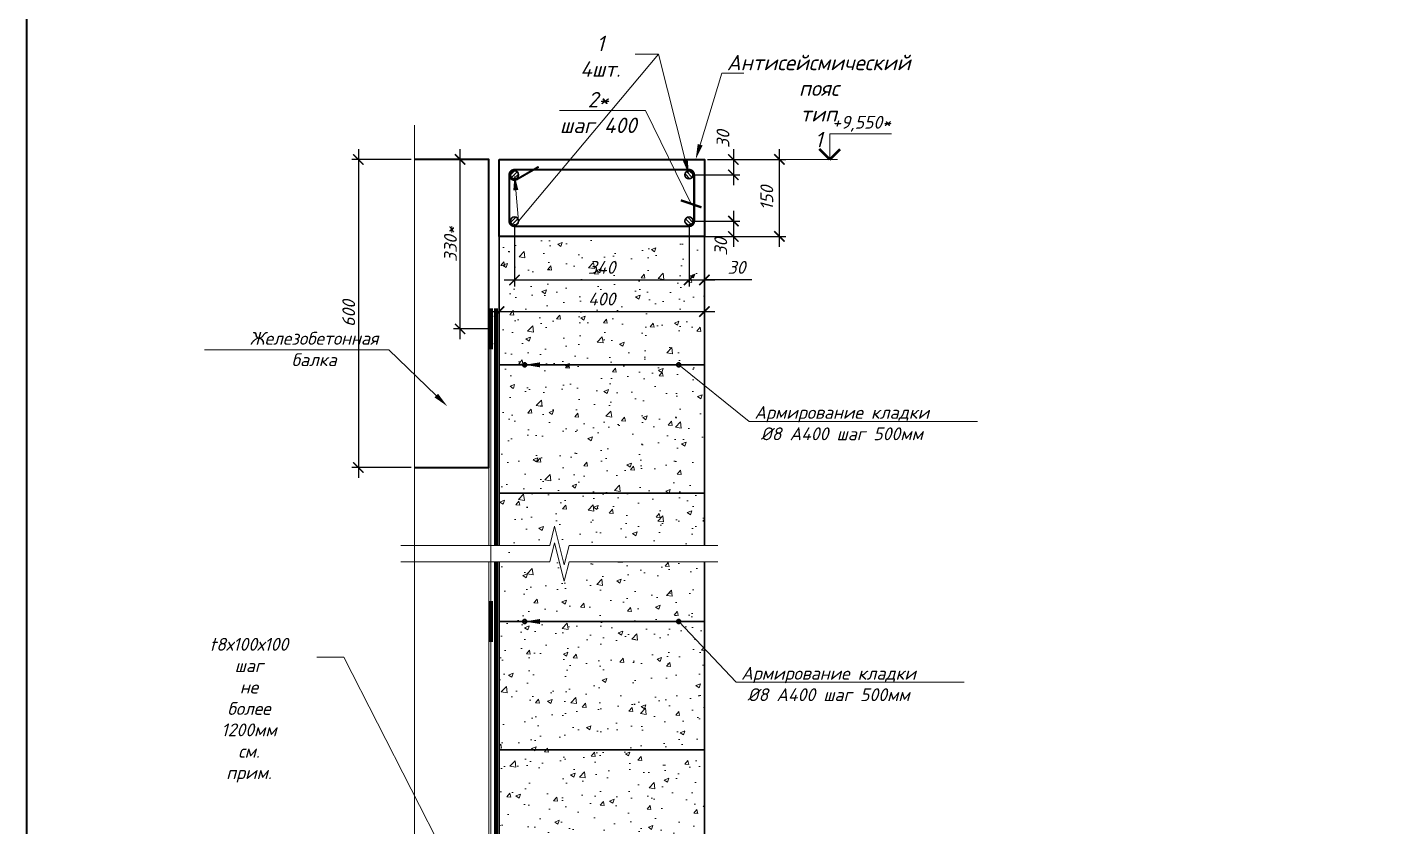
# Model space of a CAD drawing. Header units: millimetres. Extents: x -1807136 to 121189, y 23614 to 410608.
# Drawn here: x 13723 to 16347, y 31744 to 33301 of the extents above; entities that cross this region are included whole.
import ezdxf
from ezdxf import colors
from ezdxf.entities.mleader import LeaderData, LeaderLine
from ezdxf.math import Vec2, Vec3

# ---------------------------------------------------------------- set-up
doc = ezdxf.new("R2010")
doc.units = ezdxf.units.MM
doc.header["$PDMODE"] = 3
doc.layers.get('0').update_dxf_attribs({"lineweight": 5})
doc.layers.get('Defpoints').update_dxf_attribs({"lineweight": 0})
for name, color, linetype, lineweight in [('#Dimensions', 7, 'Continuous', 9), ('#Арматура', 152, 'Continuous', 30), ('#Бетон вид', 22, 'Continuous', 18), ('#Бетон разрез', 22, 'Continuous', 40), ('#Выноски', 7, 'Continuous', 15), ('#Газобетон', 152, 'Continuous', 35), ('#разм', 7, 'Continuous', 9), ('A-okno', 7, 'Continuous', 0), ('k_ Каркасы', 66, 'Continuous', 0), ('k_ Размеры', 7, 'Continuous', 15)]:
    doc.layers.add(name, color=color, linetype=linetype, lineweight=lineweight)
doc.layers.add('#Hatch', color=7, linetype='Continuous', lineweight=5, true_color=0x525252)
doc.styles.add('STEP PR', font='isocpeui.ttf')
doc.dimstyles.new('SPDS', dxfattribs={"dimscale": 10, "dimtxt": 2.5, "dimasz": 2, "dimexe": 1.25, "dimexo": 0.625, "dimtad": 1, "dimdec": 0, "dimrnd": 0.001, "dimtxsty": 'STEP PR', "dimblk": 'ARCHTICK', "dimcen": 2.5, "dimdle": 2, "dimclrd": 256, "dimclre": 256, "dimclrt": 7, "dimadec": 0, "dimazin": 2, "dimtfac": 0.75, "dimtdec": 0, "dimtmove": 1, "dimatfit": 3, "dimfxl": 1, "dimtolj": 1, "dimarcsym": 1})

# ---------------------------------------------------------------- blocks, each defined once
blk = doc.blocks.new('*U387')
at = {"color": 0, "linetype": 'ByBlock', "lineweight": -2}
blk.add_line((59.051, 0), (0, 0), dxfattribs=at)
blk = doc.blocks.new('*U343')
at = {"color": 0, "linetype": 'ByBlock', "lineweight": -2}
for p, q in [((9.665, 0), (9.978, 1.25)), ((9.978, 1.25), (10.603, -1.25)), ((9.665, 0), (0, 0)), ((10.603, -1.25), (10.915, 0)), ((20.58, 0), (10.915, 0))]:
    blk.add_line(p, q, dxfattribs=at)
blk = doc.blocks.new('*U342')
at = {"color": 0, "linetype": 'ByBlock', "lineweight": -2}
for p, q in [((9.665, 0), (9.978, 1.25)), ((9.978, 1.25), (10.603, -1.25)), ((9.665, 0), (0, 0)), ((10.603, -1.25), (10.915, 0)), ((20.58, 0), (10.915, 0))]:
    blk.add_line(p, q, dxfattribs=at)
blk = doc.blocks.new('_ArchTick')
at = {"color": 0, "linetype": 'ByBlock', "const_width": 0.15}
blk.add_lwpolyline([(-0.5, -0.5), (0.5, 0.5)], dxfattribs=at)
blk = doc.blocks.new('*D386')
at = {"layer": 'Defpoints', "color": 0, "lineweight": 40, "transparency": 16777216}
for p in [(14566.4, 33042.7), (14622.4, 33042.7), (14626.4, 32712.7)]:
    blk.add_point(p, dxfattribs=at)
at = {"layer": 'k_ Размеры', "lineweight": -2, "transparency": 16777216}
for p, q in [((14616.1, 33042.7), (14553.9, 33042.7)), ((14566.4, 32692.7), (14566.4, 33062.7)), ((14620.1, 32712.7), (14553.9, 32712.7))]:
    blk.add_line(p, q, dxfattribs=at)
at = {"layer": 'k_ Размеры', "lineweight": -2, "transparency": 16777216, "xscale": 20, "yscale": 20, "zscale": 20}
for p, rotation in [((14566.4, 33042.7), 90), ((14566.4, 32712.7), 270)]:
    blk.add_blockref('_ArchTick', p, dxfattribs=dict(at, rotation=rotation))
at = {"layer": 'k_ Размеры', "color": 7, "transparency": 16777216, "insert": (14547.6, 32877.7), "char_height": 25, "attachment_point": 5, "rotation": 90, "style": 'STEP PR'}
blk.add_mtext('\\A1;330*', dxfattribs=at)
blk = doc.blocks.new('Г.б.250х400')
at = {"layer": '#Hatch'}
h = blk.add_hatch(dxfattribs=at)
h.set_pattern_fill('AR-CONC', color=256, scale=0.5)
h.paths.add_polyline_path([(400, 250), (0, 250), (0, 0), (400, 0)])
at = {"layer": '#Газобетон'}
blk.add_lwpolyline([(0, 0), (400, 0), (400, 250), (0, 250)], close=True, dxfattribs=at)
blk = doc.blocks.new('*U46')
at = {"layer": '#Арматура', "lineweight": 0}
h = blk.add_hatch(dxfattribs=at)
h.set_pattern_fill('ANSI31', scale=0.8)
edge = h.paths.add_edge_path()
edge.add_arc((0, 4), 4, 0, 360)
blk.add_circle((0, 4), 4)
blk = doc.blocks.new('*U28')
at = {"layer": '#Арматура', "lineweight": 0}
h = blk.add_hatch(dxfattribs=at)
h.set_pattern_fill('ANSI31', scale=1.6)
edge = h.paths.add_edge_path()
edge.add_arc((0, 8), 8, 0, 360)
blk.add_circle((0, 8), 8)
blk = doc.blocks.new('*D389')
at = {"layer": '#Dimensions', "lineweight": -2, "transparency": 16777216}
for p, q in [((15048.6, 33042.7), (15201, 33042.7)), ((15188.5, 32872.7), (15188.5, 33062.7)), ((15048.6, 32892.7), (15201, 32892.7))]:
    blk.add_line(p, q, dxfattribs=at)
at = {"layer": 'Defpoints', "color": 0, "lineweight": 40, "transparency": 16777216}
for p in [(15042.4, 33042.7), (15188.5, 33042.7), (15042.4, 32892.7)]:
    blk.add_point(p, dxfattribs=at)
at = {"layer": '#Dimensions', "lineweight": -2, "transparency": 16777216, "xscale": 20, "yscale": 20, "zscale": 20}
for p, rotation in [((15188.5, 33042.7), 90), ((15188.5, 32892.7), 270)]:
    blk.add_blockref('_ArchTick', p, dxfattribs=dict(at, rotation=rotation))
at = {"layer": '#Dimensions', "transparency": 16777216, "insert": (15164, 32967.7), "char_height": 25, "attachment_point": 5, "rotation": 90, "style": 'STEP PR'}
blk.add_mtext('\\A1;150', dxfattribs=at)
blk = doc.blocks.new('*D390')
at = {"layer": '#Dimensions', "lineweight": -2, "transparency": 16777216}
for p, q in [((14642.4, 33036.4), (14642.4, 32733.9)), ((15042.4, 33036.4), (15042.4, 32733.9)), ((14622.4, 32746.4), (15062.4, 32746.4))]:
    blk.add_line(p, q, dxfattribs=at)
at = {"layer": 'Defpoints', "color": 0, "lineweight": 40, "transparency": 16777216}
for p in [(14642.4, 33042.7), (15042.4, 33042.7), (15042.4, 32746.4)]:
    blk.add_point(p, dxfattribs=at)
at = {"layer": '#Dimensions', "lineweight": -2, "transparency": 16777216, "xscale": 20, "yscale": 20, "zscale": 20, "rotation": 180}
blk.add_blockref('_ArchTick', (14642.4, 32746.4), dxfattribs=at)
at = {"layer": '#Dimensions', "lineweight": -2, "transparency": 16777216, "xscale": 20, "yscale": 20, "zscale": 20}
blk.add_blockref('_ArchTick', (15042.4, 32746.4), dxfattribs=at)
at = {"layer": '#Dimensions', "transparency": 16777216, "insert": (14842.4, 32770.9), "char_height": 25, "attachment_point": 5, "style": 'STEP PR'}
blk.add_mtext('\\A1;400', dxfattribs=at)
blk = doc.blocks.new('*D391')
at = {"layer": '#Dimensions', "lineweight": -2, "transparency": 16777216}
for p, q in [((14672.4, 32916.4), (14672.4, 32795.5)), ((15012.4, 32916.4), (15012.4, 32795.5)), ((14652.4, 32808), (15032.4, 32808))]:
    blk.add_line(p, q, dxfattribs=at)
at = {"layer": 'Defpoints', "color": 0, "lineweight": 40, "transparency": 16777216}
for p in [(14672.4, 32922.7), (15012.4, 32922.7), (15012.4, 32808)]:
    blk.add_point(p, dxfattribs=at)
at = {"layer": '#Dimensions', "lineweight": -2, "transparency": 16777216, "xscale": 20, "yscale": 20, "zscale": 20, "rotation": 180}
blk.add_blockref('_ArchTick', (14672.4, 32808), dxfattribs=at)
at = {"layer": '#Dimensions', "lineweight": -2, "transparency": 16777216, "xscale": 20, "yscale": 20, "zscale": 20}
blk.add_blockref('_ArchTick', (15012.4, 32808), dxfattribs=at)
at = {"layer": '#Dimensions', "transparency": 16777216, "insert": (14842.4, 32832.5), "char_height": 25, "attachment_point": 5, "style": 'STEP PR'}
blk.add_mtext('\\A1;340', dxfattribs=at)
blk = doc.blocks.new('*D392')
at = {"layer": '#Dimensions', "lineweight": -2, "transparency": 16777216}
for p, q in [((15012.4, 32916.4), (15012.4, 32795.5)), ((15042.4, 32886.4), (15042.4, 32795.5)), ((14992.4, 32808), (15062.4, 32808)), ((15134.6, 32808), (15042.4, 32808))]:
    blk.add_line(p, q, dxfattribs=at)
at = {"layer": 'Defpoints', "color": 0, "lineweight": 40, "transparency": 16777216}
for p in [(15012.4, 32922.7), (15042.4, 32892.7), (15042.4, 32808)]:
    blk.add_point(p, dxfattribs=at)
at = {"layer": '#Dimensions', "lineweight": -2, "transparency": 16777216, "xscale": 20, "yscale": 20, "zscale": 20, "rotation": 180}
blk.add_blockref('_ArchTick', (15012.4, 32808), dxfattribs=at)
at = {"layer": '#Dimensions', "lineweight": -2, "transparency": 16777216, "xscale": 20, "yscale": 20, "zscale": 20}
blk.add_blockref('_ArchTick', (15042.4, 32808), dxfattribs=at)
at = {"layer": '#Dimensions', "transparency": 16777216, "insert": (15105.1, 32832.5), "char_height": 25, "attachment_point": 5, "style": 'STEP PR'}
blk.add_mtext('\\A1;30', dxfattribs=at)
blk = doc.blocks.new('*D388')
at = {"layer": '#Dimensions', "lineweight": -2, "transparency": 16777216}
for p, q in [((15048.6, 33042.7), (15111.3, 33042.7)), ((15098.8, 33062.7), (15098.8, 32992.7)), ((15018.6, 33012.7), (15111.3, 33012.7))]:
    blk.add_line(p, q, dxfattribs=at)
at = {"layer": 'Defpoints', "color": 0, "lineweight": 40, "transparency": 16777216}
for p in [(15042.4, 33042.7), (15012.4, 33012.7), (15098.8, 33012.7)]:
    blk.add_point(p, dxfattribs=at)
at = {"layer": '#Dimensions', "lineweight": -2, "transparency": 16777216, "xscale": 20, "yscale": 20, "zscale": 20}
for p, rotation in [((15098.8, 33042.7), 90), ((15098.8, 33012.7), 270)]:
    blk.add_blockref('_ArchTick', p, dxfattribs=dict(at, rotation=rotation))
at = {"layer": '#Dimensions', "transparency": 16777216, "insert": (15078.6, 33082.4), "char_height": 25, "attachment_point": 5, "rotation": 90, "style": 'STEP PR'}
blk.add_mtext('\\A1;30', dxfattribs=at)
blk = doc.blocks.new('*D393')
at = {"layer": '#Dimensions', "lineweight": -2, "transparency": 16777216}
for p, q in [((15098.8, 32942.7), (15098.8, 32872.7)), ((15018.6, 32922.7), (15111.3, 32922.7)), ((15018.6, 32892.7), (15111.3, 32892.7))]:
    blk.add_line(p, q, dxfattribs=at)
at = {"layer": 'Defpoints', "color": 0, "lineweight": 40, "transparency": 16777216}
for p in [(15012.4, 32922.7), (15012.4, 32892.7), (15098.8, 32892.7)]:
    blk.add_point(p, dxfattribs=at)
at = {"layer": '#Dimensions', "lineweight": -2, "transparency": 16777216, "xscale": 20, "yscale": 20, "zscale": 20}
for p, rotation in [((15098.8, 32922.7), 90), ((15098.8, 32892.7), 270)]:
    blk.add_blockref('_ArchTick', p, dxfattribs=dict(at, rotation=rotation))
at = {"layer": '#Dimensions', "transparency": 16777216, "insert": (15074.3, 32872.7), "char_height": 25, "attachment_point": 5, "rotation": 90, "style": 'STEP PR'}
blk.add_mtext('\\A1;30', dxfattribs=at)
blk = doc.blocks.new('*D394')
at = {"layer": 'Defpoints', "color": 0, "transparency": 16777216}
for p in [(14477.5, 33042.7), (14368.2, 32442.7), (14477.5, 32442.7)]:
    blk.add_point(p, dxfattribs=at)
at = {"layer": 'k_ Размеры', "lineweight": -2, "transparency": 16777216}
for p, q in [((14471.2, 33042.7), (14355.7, 33042.7)), ((14368.2, 33062.7), (14368.2, 32422.7)), ((14471.2, 32442.7), (14355.7, 32442.7))]:
    blk.add_line(p, q, dxfattribs=at)
at = {"layer": 'k_ Размеры', "lineweight": -2, "transparency": 16777216, "xscale": 20, "yscale": 20, "zscale": 20}
for p, rotation in [((14368.2, 33042.7), 90), ((14368.2, 32442.7), 270)]:
    blk.add_blockref('_ArchTick', p, dxfattribs=dict(at, rotation=rotation))
at = {"layer": 'k_ Размеры', "color": 7, "transparency": 16777216, "insert": (14349.5, 32742.7), "char_height": 25, "attachment_point": 5, "rotation": 90, "style": 'STEP PR'}
blk.add_mtext('\\A1;600', dxfattribs=at)
blk = doc.blocks.new('*U396')
at = {"layer": '#разм', "ltscale": 100, "elevation": 0}
for points in [[(4577173, -920501), (4578375, -920501)], [(4577173, -921000), (4577173, -920501)], [(4576313, -921000), (4577323, -921000)]]:
    blk.add_lwpolyline(points, dxfattribs=at)
at = {"layer": 'A-okno', "color": 0, "lineweight": 50, "ltscale": 100, "elevation": 0}
for points in [[(4577173, -921000), (4576973, -920800)], [(4577173, -921000), (4577373, -920800)]]:
    blk.add_lwpolyline(points, dxfattribs=at)
at = {"layer": '#разм', "style": 'STEP PR'}
for tag, p in [('ОТМЕТКА', (4577216, -920400)), ('ПРИМЕЧАНИЕ', (4577314, -920811))]:
    blk.add_attdef(tag, p, '', height=250, dxfattribs=at)

msp = doc.modelspace()

# ---------------------------------------------------------------- hatches: boundary and pattern name
at = {"layer": '#Hatch'}
h = msp.add_hatch(dxfattribs=at)
h.set_pattern_fill('AR-CONC', color=256, scale=0.5)
h.set_pattern_definition([(50, (0, 664.36), (91.09233, -7.96954), [9.525, -104.775]), (355, (0, 664.36), (-17.6217, 95.52842), [7.62, -83.8203]), (100.45144, (7.59, 663.7), (73.47062, 87.55888), [8.095, -89.04512]), (46.1842, (0, 689.76), (135.53952, -21.02116), [14.2875, -157.1625]), (96.63556, (11.3, 688.01), (118.70207, 123.71306), [12.1425, -133.5678]), (351.18415, (0, 689.76), (118.70207, 123.71306), [11.43, -125.72987]), (21, (12.7, 683.41), (75.8072, -51.1326), [9.525, -104.775]), (326, (12.7, 683.41), (30.90101, 92.09398), [7.62, -83.82]), (71.45144, (19.02, 679.15), (106.7082, 40.96138), [8.095, -89.04497]), (37.5, (0, 664.362), (1.544302, 42.27752), [0, -82.804, 0, -85.09, 0, -84.1375]), (7.5, (0, 664.36), (33.40983, 50.09029), [0, -48.514, 0, -80.899, 0, -32.0675]), (327.5, (-28.32, 664.362), (67.795298, -2.864372), [0, -31.75, 0, -99.06, 0, -131.445]), (317.5, (-41.02, 664.36), (74.06459, 12.71325), [0, -41.275, 0, -65.786, 0, -93.345])])
h.paths.add_polyline_path([(14654.3, 32258.7), (14642.4, 32258.7), (14642.4, 32142.7), (15042.4, 32142.7), (15042.4, 32258.7), (14691.8, 32258.7), (14682.4, 32221.2), (14663.7, 32296.2)])
h.paths.add_polyline_path([(14642.4, 32290.9), (14654.2, 32290.9), (14663.5, 32328.4), (14682.3, 32253.4), (14691.7, 32290.9), (15042.4, 32290.9), (15042.4, 32392.7), (14642.4, 32392.7)])

# ---------------------------------------------------------------- linework, layer by layer
at = {"layer": '#Арматура', "const_width": 8}
for points in [[(14626.4, 32672.7), (14626.4, 32752.7)], [(14636.4, 32290.9), (14636.4, 32752.7)], [(14636.4, 31433.7), (14636.4, 32258.7)], [(14626.4, 32102.7), (14626.4, 32182.7)]]:
    msp.add_lwpolyline(points, dxfattribs=at)
at = {"layer": '#Бетон вид'}
for points in [[(14622.4, 32290.9), (14622.4, 32442.7)], [(14622.4, 31392.7), (14622.4, 32258.7)]]:
    msp.add_lwpolyline(points, dxfattribs=at)
at = {"layer": '#Бетон разрез'}
msp.add_lwpolyline([(14477.5, 32442.7), (14622.4, 32442.7), (14622.4, 33042.7), (14477.5, 33042.7)], dxfattribs=at)
msp.add_lwpolyline([(14642.4, 33042.7), (15042.4, 33042.7), (15042.4, 32892.7), (14642.4, 32892.7)], close=True, dxfattribs=at)
at = {"layer": '#Газобетон'}
for points in [[(15042.4, 32290.9), (15042.4, 32392.7), (14642.4, 32392.7), (14642.4, 32290.9)], [(14642.4, 32258.7), (14642.4, 32142.7), (15042.4, 32142.7), (15042.4, 32258.7)]]:
    msp.add_lwpolyline(points, dxfattribs=at)
at = {"color": 3, "lineweight": 40}
msp.add_lwpolyline([(13722.6, 36442.8), (24318.1, 36442.8), (24318.1, 28653.3), (13722.6, 28653.3)], close=True, dxfattribs=at)
at = {"layer": 'k_ Каркасы', "const_width": 4}
msp.add_lwpolyline([(14662.4, 33012.7), (14662.4, 32922.7, 0.414214), (14672.4, 32912.7), (15012.4, 32912.7, 0.414214), (15022.4, 32922.7), (15022.4, 33012.7, 0.414214), (15012.4, 33022.7), (14672.4, 33022.7, 0.414214), (14662.4, 33012.7, 0.414214), (14672.4, 33002.7, 0.098491), (14676.2, 33003.5), (14719.5, 33028.5)], format="xyb", dxfattribs=at)

# ---------------------------------------------------------------- block references
at = {"layer": '#Dimensions', "xscale": 0.1, "yscale": 0.1, "zscale": 0.1}
msp.add_blockref('*U396', (-442430.4, 125142.7, 0), dxfattribs=at).add_auto_attribs({'ОТМЕТКА': '+9,550*'})
at = {"layer": '#Арматура'}
for p in [(14672.4, 33004.7), (14672.4, 32914.7)]:
    msp.add_blockref('*U28', p, dxfattribs=at)
at = {"layer": '#Арматура', "xscale": -1}
for name, p in [('*U28', (15012.4, 33004.7)), ('*U28', (15012.4, 32914.7)), ('*U46', (14692.4, 32638.7)), ('*U46', (14992.4, 32638.7)), ('*U46', (14692.4, 32138.7)), ('*U46', (14992.4, 32138.7))]:
    msp.add_blockref(name, p, dxfattribs=at)
for p in [(14642.4, 32642.7), (14642.4, 32392.7), (14642.4, 31892.7), (14642.4, 31642.7)]:
    msp.add_blockref('Г.б.250х400', p)
at = {"xscale": -30, "yscale": -30, "zscale": -30}
for name, p in [('*U343', (15068.6, 32290.9)), ('*U342', (15068.6, 32258.7))]:
    msp.add_blockref(name, p, dxfattribs=at)
at = {"layer": 'k_ Размеры', "xscale": -30, "yscale": -30, "zscale": -30, "rotation": 90}
msp.add_blockref('*U387', (14477.5, 33109.8), dxfattribs=at)

# ---------------------------------------------------------------- dimensions: what is measured, and where the dimension line sits
at = {"layer": '#Dimensions'}
for base, p1, p2, picture, middle in [((15098.8, 33012.7), (15042.4, 33042.7), (15012.4, 33012.7), '*D388', (15103.1, 33082.4)), ((15098.8, 32892.7), (15012.4, 32922.7), (15012.4, 32892.7), '*D393', (15098.8, 32872.7))]:
    dim = msp.add_linear_dim(base=base, p1=p1, p2=p2, angle=90, dimstyle='SPDS', override={"dimscale": 10, "dimgap": 1.2, "dimrnd": 5, "dimtxsty": 'STEP PR', "dimblk1": 'ArchTick', "dimblk2": 'ArchTick', "dimsah": 1, "dimclrt": 256}, dxfattribs=at)
    dim.commit()
    dim.dimension.update_dxf_attribs({"geometry": picture, "text_midpoint": middle, "dimtype": 160})
for base, p1, p2, picture, middle in [((15042.4, 32746.4), (14642.4, 33042.7), (15042.4, 33042.7), '*D390', (14842.4, 32770.9)), ((15012.4, 32808), (14672.4, 32922.7), (15012.4, 32922.7), '*D391', (14842.4, 32832.5))]:
    dim = msp.add_linear_dim(base=base, p1=p1, p2=p2, dimstyle='SPDS', override={"dimscale": 10, "dimgap": 1.2, "dimrnd": 5, "dimtxsty": 'STEP PR', "dimblk1": 'ArchTick', "dimblk2": 'ArchTick', "dimsah": 1, "dimclrt": 256}, dxfattribs=at)
    dim.commit()
    dim.dimension.update_dxf_attribs({"geometry": picture, "text_midpoint": middle})
dim = msp.add_linear_dim(base=(15188.5, 33042.7), p1=(15042.4, 32892.7), p2=(15042.4, 33042.7), angle=90, dimstyle='SPDS', override={"dimscale": 10, "dimgap": 1.2, "dimrnd": 5, "dimtxsty": 'STEP PR', "dimblk1": 'ArchTick', "dimblk2": 'ArchTick', "dimsah": 1, "dimclrt": 256}, dxfattribs=at)
dim.commit()
dim.dimension.update_dxf_attribs({"geometry": '*D389', "text_midpoint": (15164, 32967.7)})
dim = msp.add_linear_dim(base=(15042.4, 32808), p1=(15012.4, 32922.7), p2=(15042.4, 32892.7), dimstyle='SPDS', override={"dimscale": 10, "dimgap": 1.2, "dimrnd": 5, "dimtxsty": 'STEP PR', "dimblk1": 'ArchTick', "dimblk2": 'ArchTick', "dimsah": 1, "dimclrt": 256}, dxfattribs=at)
dim.commit()
dim.dimension.update_dxf_attribs({"geometry": '*D392', "text_midpoint": (15105.1, 32804.3), "dimtype": 160})
at = {"layer": 'k_ Размеры'}
dim = msp.add_linear_dim(base=(14368.2, 32442.7), p1=(14477.5, 33042.7), p2=(14477.5, 32442.7), angle=90, dimstyle='SPDS', dxfattribs=at)
dim.commit()
dim.dimension.update_dxf_attribs({"geometry": '*D394', "text_midpoint": (14349.5, 32742.7)})
dim = msp.add_linear_dim(base=(14566.4, 33042.7), p1=(14626.4, 32712.7), p2=(14622.4, 33042.7), angle=90, text='<>*', dimstyle='SPDS', dxfattribs=at)
dim.commit()
dim.dimension.update_dxf_attribs({"geometry": '*D386', "text_midpoint": (14547.6, 32877.7)})

# ---------------------------------------------------------------- leaders
at = {"layer": '#Выноски'}
ml = msp.add_multileader_mtext('Standard', dxfattribs=at)
ml.set_content('\\A1;     1\\~\\~\\~\\~\\~\\~\\P4шт.             ', color=256, style='STEP PR')
ml.set_leader_properties(color=256, linetype='ByLayer', lineweight=-1)
ml.build(insert=Vec2(0, 0))
ml.multileader.update_dxf_attribs({"text_left_attachment_type": 6, "text_right_attachment_type": 6, "dogleg_length": 0, "arrow_head_size": 30, "scale": 0.1})
ctx = ml.context
ctx.base_point, ctx.scale, ctx.char_height, ctx.arrow_head_size, ctx.landing_gap_size, ctx.plane_origin = Vec3(14726.3, 33247.7), 0.1, 30, 30, 12.5, Vec3(17404.4, 31792.4)
ctx.left_attachment, ctx.right_attachment, ctx.text_align_type = 6, 6, 1
notes = []
notes.append((ctx, [(1, (1, 1, 0), (14953.2, 33247.7), (-1, 0), 0, [(2, [(14672.4, 33012.7), (14680.4, 32922.7)], 0, []), (0, [(15012.4, 33012.7)], 0, [])])]))
ctx.mtext.insert, ctx.mtext.rotation, ctx.mtext.width, ctx.mtext.defined_height, ctx.mtext.alignment, ctx.mtext.flow_direction = Vec3(14839.7, 33283.7), 6.283185, 330.625, 77, 2, 5
ml = msp.add_multileader_mtext('Standard', dxfattribs=at)
ml.set_content('Aнтисейсмический\\P\\pxqc;пояс{\\A1; тип 1            }', color=256, style='STEP PR')
ml.set_leader_properties(color=256, linetype='ByLayer', lineweight=-1)
ml.build(insert=Vec2(0, 0))
ml.multileader.update_dxf_attribs({"text_left_attachment_type": 6, "text_right_attachment_type": 6, "dogleg_length": 0, "arrow_head_size": 30, "scale": 0.1})
ctx = ml.context
ctx.base_point, ctx.scale, ctx.char_height, ctx.arrow_head_size, ctx.landing_gap_size, ctx.plane_origin = Vec3(15076.1, 33210.5), 0.1, 30, 30, 12.5, Vec3(17780.6, 31835.3)
ctx.left_attachment, ctx.right_attachment, ctx.text_align_type = 6, 6, 1
notes.append((ctx, [(0, (1, 1, 0), (15076.1, 33210.5), (1, 0), 0, [(1, [(15025.4, 33042.7)], 0, [])])]))
ctx.mtext.insert, ctx.mtext.rotation, ctx.mtext.width, ctx.mtext.defined_height, ctx.mtext.alignment, ctx.mtext.flow_direction = Vec3(15265, 33246.5), 6.283185, 304.221, 104, 2, 5
ml = msp.add_multileader_mtext('Standard', dxfattribs=at)
ml.set_content('\\A1;2*\\Pшаг 400', color=256, style='STEP PR')
ml.set_leader_properties(color=256, linetype='ByLayer', lineweight=-1)
ml.set_arrow_properties(name='ARCHTICK')
ml.build(insert=Vec2(0, 0))
ml.multileader.update_dxf_attribs({"text_left_attachment_type": 6, "text_right_attachment_type": 6, "dogleg_length": 0, "arrow_head_size": 30, "scale": 0.1})
ctx = ml.context
ctx.base_point, ctx.scale, ctx.char_height, ctx.arrow_head_size, ctx.landing_gap_size, ctx.plane_origin = Vec3(14743.5, 33138.2), 0.1, 30, 30, 12.5, Vec3(15861.3, 32142.4)
ctx.left_attachment, ctx.right_attachment, ctx.text_align_type = 6, 6, 1
notes.append((ctx, [(1, (1, 1, 0), (14927.5, 33138.2), (-1, 0), 0, [(1, [(15016.6, 32956.3)], 0, [])])]))
ctx.mtext.insert, ctx.mtext.rotation, ctx.mtext.alignment, ctx.mtext.flow_direction = Vec3(14835.5, 33174.2), 6.283185, 2, 5
ml = msp.add_multileader_mtext('Standard', dxfattribs=at)
ml.set_content('{\\H0.83333x;Железобетонная\\Pбалка}', color=256, style='STEP PR')
ml.set_leader_properties(color=256, linetype='ByLayer', lineweight=-1)
ml.build(insert=Vec2(0, 0))
ml.multileader.update_dxf_attribs({"text_left_attachment_type": 6, "text_right_attachment_type": 6, "dogleg_length": 0, "arrow_head_size": 30, "scale": 0.1})
ctx = ml.context
ctx.base_point, ctx.scale, ctx.char_height, ctx.arrow_head_size, ctx.landing_gap_size, ctx.plane_origin = Vec3(14136.1, 32671.8), 0.1, 30, 30, 12.5, Vec3(16698.4, 30996)
ctx.left_attachment, ctx.right_attachment, ctx.text_align_type = 6, 6, 1
notes.append((ctx, [(1, (1, 1, 0), (14427.8, 32671.8), (-1, 0), 0, [(0, [(14541.6, 32562)], 0, [])])]))
ctx.mtext.insert, ctx.mtext.rotation, ctx.mtext.alignment, ctx.mtext.flow_direction = Vec3(14282, 32706.8), 6.283185, 2, 5
ml = msp.add_multileader_mtext('Standard', dxfattribs=at)
ml.set_content('{\\H0.83333x;t8х100х100\\Pшаг\\A1; не более 1200мм  \\A0; \\Pсм.\\A1; прим.\\H1.2x;            }', color=256, style='STEP PR')
ml.set_leader_properties(color=256, linetype='ByLayer', lineweight=-1)
ml.build(insert=Vec2(0, 0))
ml.multileader.update_dxf_attribs({"text_left_attachment_type": 6, "text_right_attachment_type": 6, "dogleg_length": 0, "arrow_head_size": 30, "scale": 0.1})
ctx = ml.context
ctx.base_point, ctx.scale, ctx.char_height, ctx.arrow_head_size, ctx.landing_gap_size, ctx.plane_origin = Vec3(13970.2, 32073.3), 0.1, 30, 30, 12.5, Vec3(16543.3, 31387)
ctx.left_attachment, ctx.right_attachment, ctx.text_align_type = 6, 6, 1
notes.append((ctx, [(1, (1, 1, 0), (14340.1, 32073.3), (-1, 0), 0, [(2, [(14626.4, 32712.7), (14626.4, 32142.7), (14626.4, 31512.7)], 0, [])])]))
ctx.mtext.insert, ctx.mtext.rotation, ctx.mtext.width, ctx.mtext.defined_height, ctx.mtext.alignment, ctx.mtext.flow_direction = Vec3(14155.1, 32110.8), 6.283185, 395.89, 133.3, 2, 5
ml = msp.add_multileader_mtext('Standard', dxfattribs=at)
ml.set_content('{\\H0.83333x;Армирование кладки\\P%%C8 А400 шаг 500мм\\P\\A1;\\H1.2x;       }', color=256, style='STEP PR')
ml.set_leader_properties(color=256, linetype='ByLayer', lineweight=-1)
ml.build(insert=Vec2(0, 0))
ml.multileader.update_dxf_attribs({"text_left_attachment_type": 6, "text_right_attachment_type": 6, "dogleg_length": 0, "arrow_head_size": 30, "scale": 0.1})
ctx = ml.context
ctx.base_point, ctx.scale, ctx.char_height, ctx.arrow_head_size, ctx.landing_gap_size, ctx.plane_origin = Vec3(15129.9, 32532.5), 0.1, 30, 30, 12.5, Vec3(17604.8, 31083.8)
ctx.left_attachment, ctx.right_attachment, ctx.text_align_type = 6, 6, 1
notes.append((ctx, [(0, (1, 1, 0), (15129.9, 32532.5), (1, 0), 0, [(0, [(14692.4, 32642.7), (14992.4, 32642.7)], 0, [])])]))
ctx.mtext.insert, ctx.mtext.rotation, ctx.mtext.alignment, ctx.mtext.flow_direction = Vec3(15310, 32562.5), 6.283185, 2, 5
ml = msp.add_multileader_mtext('Standard', dxfattribs=at)
ml.set_content('{\\H0.83333x;Армирование кладки\\P%%C8 А400 шаг 500мм\\P\\A1;\\H1.2x;       }', color=256, style='STEP PR')
ml.set_leader_properties(color=256, linetype='ByLayer', lineweight=-1)
ml.build(insert=Vec2(0, 0))
ml.multileader.update_dxf_attribs({"text_left_attachment_type": 6, "text_right_attachment_type": 6, "dogleg_length": 0, "arrow_head_size": 30, "scale": 0.1})
ctx = ml.context
ctx.base_point, ctx.scale, ctx.char_height, ctx.arrow_head_size, ctx.landing_gap_size, ctx.plane_origin = Vec3(15104, 32024.3), 0.1, 30, 30, 12.5, Vec3(17604.8, 30583.8)
ctx.left_attachment, ctx.right_attachment, ctx.text_align_type = 6, 6, 1
notes.append((ctx, [(0, (1, 1, 0), (15104, 32024.3), (1, 0), 0, [(0, [(14692.4, 32142.7), (14992.4, 32142.7)], 0, [])])]))
ctx.mtext.insert, ctx.mtext.rotation, ctx.mtext.alignment, ctx.mtext.flow_direction = Vec3(15284.2, 32054.3), 6.283185, 2, 5
for ctx, leaders in notes:
    for number, flags, end, landing, length, lines in leaders:
        leader = LeaderData()
        leader.index, (leader.has_last_leader_line, leader.has_dogleg_vector, leader.attachment_direction) = number, flags
        leader.last_leader_point, leader.dogleg_vector, leader.dogleg_length = Vec3(end), Vec3(landing), length
        for number, points, colour, breaks in lines:
            line = LeaderLine()
            line.index, line.vertices, line.color, line.breaks = number, Vec3.list(points), colors.encode_raw_color(colour), breaks
            leader.lines.append(line)
        ctx.leaders.append(leader)

doc.saveas('drawing.dxf')
